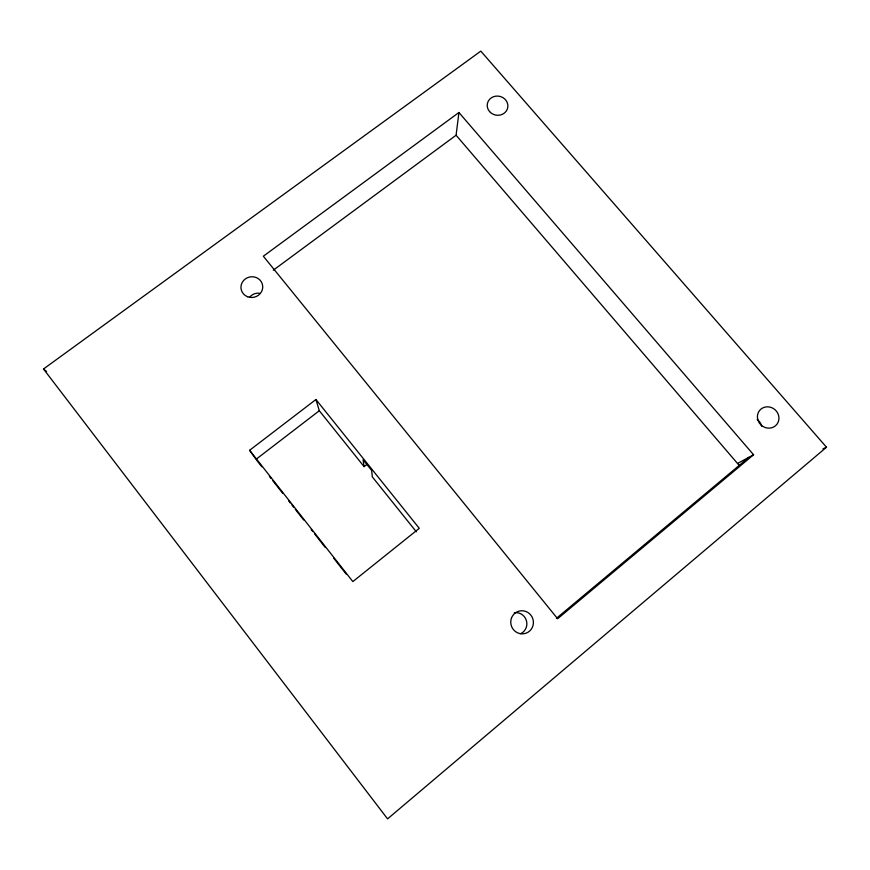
<?xml version="1.0" encoding="UTF-8"?>
<svg xmlns="http://www.w3.org/2000/svg" width="870" height="870" viewBox="0 0 870 870"><rect width="100%" height="100%" fill="white"/><g stroke="black" fill="none" stroke-linecap="round" stroke-linejoin="round"><path stroke-width="1.3" d="M273.278 270.211L456.087 135.231L458.925 112.502L753.583 454.76L557.637 618.733L263.338 256.215L458.925 112.502M826.5 447.213L387.574 818.877L43.5 368.989L480.805 51.123L826.5 447.213L822.9 448.909M556.463 618.298L748.907 457.305M319.301 410.738L256.008 459.338L249.614 450.29L315.94 399.515L319.301 410.738L364.095 466.624L367.227 464.178M456.087 135.231L737.521 463.471L753.583 454.76M43.5 368.989L46.61 371.512M737.521 463.471L739.272 465.45M315.94 399.515L419.286 528.34L352.839 581.584L249.614 450.29M416.328 531.798L372.327 476.901L371.62 470.387L363.073 459.741L364.095 466.624M256.835 460.404L261.859 466.788M269.374 476.347L271.048 478.478M272.712 480.599L282.75 493.355M288.601 500.794L290.265 502.925M291.939 505.046L293.614 507.177M295.278 509.298L303.641 519.934M311.155 529.504L312.83 531.624M314.505 533.756L325.369 547.567M333.721 558.203L346.26 574.146M757.183 419.568A10.581 9.94 41 0 1 761.663 426.256M514.268 612.73A11.06 10.788 71.1 0 1 520.619 633.708M249.766 297.116A10.429 9.918 -11.3 0 1 259.39 293.201M489.571 111.577A10.375 9.581 10.9 0 0 507.253 109.283A10.375 9.581 10.9 0 0 495.813 96.157A10.375 9.581 10.9 0 0 489.571 111.577M757.639 419.079A11.082 10.364 40.6 0 0 775.431 425.832A11.082 10.364 40.6 0 0 771.44 407.551A11.082 10.364 40.6 0 0 757.639 419.079M511.44 618.146A11.593 11.31 70.1 0 0 524.012 633.719A11.593 11.31 70.1 0 0 530.798 615.046A11.593 11.31 70.1 0 0 511.44 618.146M247.635 296.757A10.908 10.342 -10.9 0 0 262.653 285.621A10.908 10.342 -10.9 0 0 245.264 278.987A10.908 10.342 -10.9 0 0 247.635 296.757"/></g></svg>
